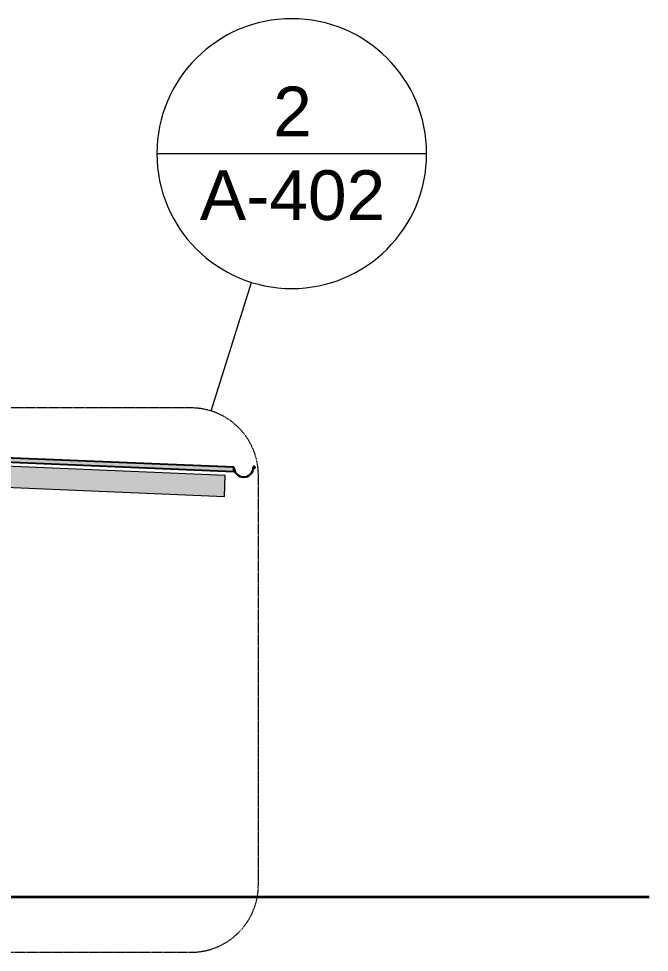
# Model space of a CAD drawing. Header units: inches. Extents: x -55396 to -733, y -290 to 853.
# Drawn here: x -15519.3 to -15294.9, y -19.7 to 312.5 of the extents above; entities that cross this region are included whole.
import ezdxf

# ---------------------------------------------------------------- set-up
doc = ezdxf.new("R2010")
doc.units = ezdxf.units.IN
doc.header["$MEASUREMENT"] = 0
doc.linetypes.add('Dash Dot 3_16_', pattern=[0.3125, 0.1875, -0.0625, 0, -0.0625])
for name, color, linetype, lineweight in [('A-ANNO-SYMB', 150, 'Continuous', 9), ('A-ROOF', 132, 'Continuous', 9), ('A-ROOF-MCUT', 132, 'Continuous', 25), ('A-ROOF-OTLN', 132, 'Continuous', 9), ('C-TOPO', 7, 'Continuous', 9), ('S-BEAM', 12, 'Continuous', 9)]:
    doc.layers.add(name, color=color, linetype=linetype, lineweight=lineweight)
doc.styles.add('Arial_1', font='arial.ttf', dxfattribs={"height": 17.703593})

# ---------------------------------------------------------------- blocks, each defined once
blk = doc.blocks.new('Dimension Lumber - 5_5 x 7_5 Glulam-1166127-Section 1')
at = {"layer": 'S-BEAM'}
blk.add_hatch(color=256, dxfattribs=at).paths.add_polyline_path([(22882.71, 142.48), (22883.03, 149.98), (22669.08, 158.89), (22668.77, 151.4), (22878.97, 142.64)], flags=0)
at = {"layer": 'S-BEAM', "lineweight": 15}
for p, q in [((22669.08, 158.89), (22668.77, 151.4)), ((22883.03, 149.98), (22669.08, 158.89)), ((22668.77, 151.4), (22882.71, 142.48)), ((22882.71, 142.48), (22883.03, 149.98))]:
    blk.add_line(p, q, dxfattribs=at)
blk = doc.blocks.new('Section - Callout Head-19020-Section 1')
at = {"layer": 'A-ANNO-SYMB'}
blk.add_line((22472.78, 464.27), (22568.78, 464.27), dxfattribs=at)
for start, end in [(0, 180), (180, 360)]:
    blk.add_arc((22520.78, 464.27), 48, start, end, dxfattribs=at)

msp = doc.modelspace()

# ---------------------------------------------------------------- hatches: boundary and pattern name
at = {"layer": 'A-ROOF'}
msp.add_hatch(color=256, dxfattribs=at).paths.add_polyline_path([(-15442.72, 151.35), (-15442.72, 152.85), (-15958.47, 174.34), (-15958.47, 172.84), (-15449.81, 151.65)], flags=0)
at = {"layer": 'A-ROOF-OTLN'}
h = msp.add_hatch(color=256, dxfattribs=at)
h.paths.add_polyline_path([(-15438.61, 149.41), (-15437.47, 149.82), (-15436.54, 150.6), (-15435.93, 151.66), (-15435.99, 151.68), (-15436.58, 150.64), (-15437.5, 149.88), (-15438.62, 149.47), (-15439.82, 149.47), (-15440.94, 149.88), (-15441.85, 150.64), (-15442.45, 151.68), (-15442.51, 151.66), (-15441.9, 150.6), (-15440.97, 149.82), (-15439.83, 149.41)], flags=0)
h.paths.add_polyline_path([(-15435.26, 152.96), (-15435.31, 153.11), (-15435.53, 153.09)], flags=0)
h.paths.add_polyline_path([(-15435.32, 152.67), (-15435.17, 152.83), (-15435.26, 152.96)], flags=0)

# ---------------------------------------------------------------- linework, layer by layer
at = {"layer": 'A-ANNO-SYMB'}
msp.add_line((-15450.8, 172.88), (-15436.46, 218.65), dxfattribs=at)
at = {"layer": 'A-ANNO-SYMB', "linetype": 'Dash Dot 3_16_'}
for p, q in [((-15457.98, 173.98), (-15592.26, 173.98)), ((-15433.98, 4.3), (-15433.98, 149.98)), ((-15592.26, -19.7), (-15457.98, -19.7))]:
    msp.add_line(p, q, dxfattribs=at)
for centre, start, end in [((-15457.98, 149.98), 0, 90), ((-15457.98, 4.3), 270, 0)]:
    msp.add_arc(centre, 24, start, end, dxfattribs=at)
at = {"layer": 'A-ROOF', "lineweight": 25}
for p, q in [((-15442.72, 152.85), (-15958.47, 174.34)), ((-15641.09, 159.62), (-15442.72, 151.35)), ((-15442.72, 151.35), (-15442.72, 152.85))]:
    msp.add_line(p, q, dxfattribs=at)
at = {"layer": 'A-ROOF-MCUT'}
for p, q in [((-15442.66, 152.85), (-15442.72, 152.85)), ((-15435.62, 152.66), (-15435.66, 152.61))]:
    msp.add_line(p, q, dxfattribs=at)
for centre, radius, start, end in [((-15439.22, 152.85), 3.5, 180, 360), ((-15439.22, 152.85), 3.44, 180, 0), ((-15435.47, 152.85), 0.306, 232.159, 180), ((-15435.47, 152.85), 0.243, 234.011, 180)]:
    msp.add_arc(centre, radius, start, end, dxfattribs=at)
at = {"layer": 'C-TOPO', "lineweight": 35}
msp.add_line((-15528.84, 0), (-15294.87, 0), dxfattribs=at)
at = {"layer": 'C-TOPO'}
msp.add_line((-15294.87, 0), (-15528.84, 0), dxfattribs=at)

# ---------------------------------------------------------------- block references
at = {"layer": 'A-ANNO-SYMB'}
msp.add_blockref('Section - Callout Head-19020-Section 1', (-37942.88, -199.82), dxfattribs=at)
at = {"layer": 'S-BEAM'}
msp.add_blockref('Dimension Lumber - 5_5 x 7_5 Glulam-1166127-Section 1', (-38328.77, 0), dxfattribs=at)

# ---------------------------------------------------------------- texts
at = {"layer": 'A-ANNO-SYMB', "attachment_point": 2, "line_spacing_factor": 0.938532, "style": 'Arial_1'}
for s, insert, char_height, width in [('2', (-15421.83, 288.27), 17.7, 16.416), ('A-402', (-15421.83, 258.51), 17.704, 78.624)]:
    msp.add_mtext(s, dxfattribs=dict(at, insert=insert, char_height=char_height, width=width))

doc.saveas('drawing.dxf')
